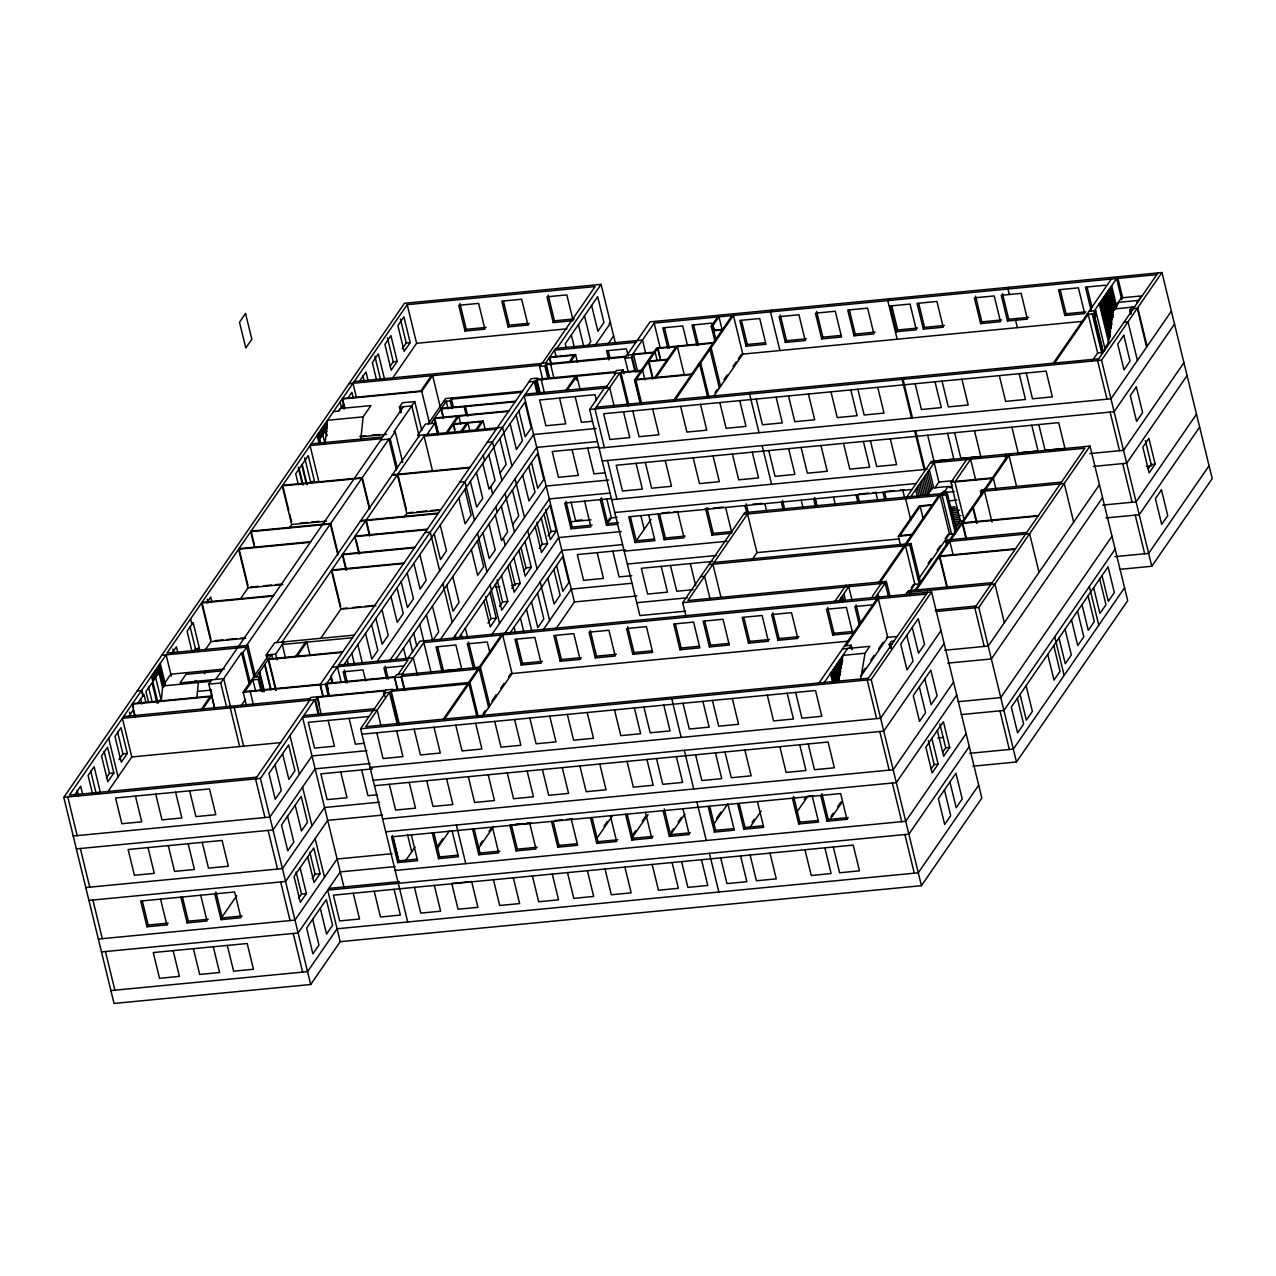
<?xml version="1.0" encoding="UTF-8"?>
<svg xmlns="http://www.w3.org/2000/svg" width="1276" height="1276" viewBox="0 0 1276 1276"><rect width="100%" height="100%" fill="white"/><g stroke="black" fill="none" stroke-linecap="round" stroke-linejoin="round"><path stroke-width="1.5" d="M161.239 701.194L162.722 685.962L170.84 674.191L224.305 669.039M196.887 697.749L198.37 682.516L195.276 680.475M325.093 443.362L327.485 420.282L363.134 416.853L370.901 405.577L339.958 408.559L338.188 411.127L333.483 411.574M360.741 439.933L363.134 416.853M1108.302 342.893L1113.597 309.063L1121.317 297.866L1141.398 295.936L1136.996 302.332M838.412 682.293L842.957 655.37L865.032 653.248L869.785 646.342L842.415 648.974M860.487 680.172L865.032 653.248M969.282 746.524L908.863 834.153L327.677 890.138L340.229 941.672L310.69 984.514L114.043 1003.462L63.8 797.372L404.428 303.289L601.076 284.357L615.526 343.611M542.252 363.213L595.095 286.574L407.204 304.661L166.933 653.153L247.911 645.353L255.439 676.264M171.383 654.11L176.423 646.804L177.763 652.323M206.712 602.878L210.731 597.04L211.641 600.709M338.714 411.414L342.941 405.289L343.834 408.974M347.854 398.16L351.873 392.322L353.229 397.841M359.928 380.631L365.973 371.874L368.222 381.077M74.63 794.996L80.659 786.239L82.462 793.592M128.302 717.144L133.342 709.839L135.128 717.192M137.936 703.172L143.965 694.415L145.767 701.784M152.913 681.432L158.942 672.691M106.45 777.77L109.481 773.4L104.09 751.309M118.907 759.73L122.927 753.877L117.552 731.802M158.846 701.784L160.872 698.865L155.034 674.94M193.426 651.637L195.435 648.702L190.06 626.628M390.233 366.18L393.247 361.794L387.425 337.869M402.195 348.826L406.215 342.989L400.393 319.064M198.195 650.09L199.423 648.32L193.139 622.56L187.094 631.333L192.022 651.573M397.219 361.411L391.19 370.184L384.905 344.408L390.95 335.652L397.219 361.411L393.247 361.794M410.202 342.606L404.157 351.363L397.873 325.603L403.918 316.847L410.202 342.606L406.215 342.989M113.851 772.969L107.806 781.741L101.522 755.982L107.567 747.21L113.851 772.969L109.481 773.4M127.297 753.462L121.268 762.219L114.984 736.459L121.029 727.703L127.297 753.462L122.927 753.877M205.484 649.548L210.955 641.605L201.544 602.974L273.224 596.067M240.239 599.146L248.023 587.853L238.596 549.222L310.275 542.316M289.445 527.77L291.678 524.532L282.251 485.885L361.89 478.213L369.434 509.14M392.928 377.664L416.614 343.308L407.204 304.661M107.981 791.503L131.811 756.955L122.384 718.308L315.523 699.711L317.533 696.792L319.415 704.511M204.463 673.696L206.489 670.745M400.855 412.882L399.436 407.076L402.418 402.753L414.748 401.573L421.798 430.554M214.91 709.249L208.801 684.127L211.768 679.805M403.407 406.693L380.535 439.885L390.201 438.944L395.209 431.703L393.869 431.83L414.748 401.573M215.756 679.422L380.934 439.837M201.512 709.057L210.046 696.664L132.13 704.177L134.953 715.772M431.304 375.766L420.825 390.95L342.51 398.495M202.836 708.93L211.784 695.962L132.544 703.586L133.486 707.446M226.841 708.1L220.716 682.979L241.579 652.722L242.903 652.594L247.911 645.353M246.587 645.481L388.877 439.072L396.421 469.983M429.278 422.324L421.75 391.397L432.628 375.638L440.635 408.48M465.022 331.058L458.738 305.299L478.612 303.385L484.896 329.144L465.022 331.058L466.234 329.32L459.95 303.544M267.163 658.91L266.206 655.035L274.675 642.769L354.313 635.097M276.653 642.578L419.565 435.307M246.475 705.74L243.174 692.214L268.997 654.779M428.21 423.839L445.611 398.591L522.474 391.19M256.253 676.838L271.644 654.524L272.586 658.384M430.873 423.584L446.249 401.254L448.131 408.99M282.092 642.051L425.004 434.781M261.054 690.97L258.215 679.374L260.24 676.455L253.605 677.093M277.036 659.931L275.616 654.141L284.085 641.86M426.981 434.59L434.845 423.201L425.434 424.095L417.571 435.499L502.521 427.316L511.931 465.947M452.119 408.607L450.221 400.871L452.246 397.952M240.941 705.963L245.423 699.471M529.157 323.259L527.945 324.997L508.071 326.927L509.284 325.173L503.446 301.248M446.201 432.739L457.526 416.327M447.525 432.612L458.85 416.199L460.732 423.919M295.745 656.342L305.458 642.259M297.069 656.215L306.782 642.131L310.084 655.657M460.971 431.32L466.617 423.138M462.295 431.192L467.941 423.01L469.823 430.73M320.643 638.447L340.82 609.194L331.393 570.547L403.615 563.593M404.604 516.668L406.821 513.446L397.41 474.8M475.757 429.884L481.387 421.718L453.171 424.43L455.053 432.165M477.08 429.757L483.11 421L453.57 423.839M553.258 322.573L546.973 296.798L566.847 294.884L573.131 320.659L553.258 322.573L554.47 320.818L548.186 295.059M148.175 925.036L168.065 923.122L166.853 924.877L146.979 926.791L148.175 925.036L142.354 901.111M308.904 700.349L310.913 697.43L385.831 690.204M542.842 379.945L539.557 366.419L541.726 363.261L547.021 362.751L544.852 365.909L547.675 377.505M309.765 700.269L255.535 778.902L264.961 817.533M545.697 362.878L555.682 348.396L642.482 340.038L645.784 353.564M310.69 984.514L260.448 778.424L314.662 699.79L318.426 715.246M557.022 348.268L601.076 284.357M329.017 695.819L326.193 684.223L331.393 676.695L330.532 676.774L534.181 381.396L537.005 392.992M538.328 392.864L535.505 381.269L537.675 378.111L531.055 378.749L320.037 684.813L322.86 696.409M343.244 665.737L524.946 402.195L531.215 427.954L525.186 436.727L518.901 410.952M569.415 361.698L573.833 355.27L549.318 357.631L550.738 363.421M570.739 361.571L575.572 354.553L549.733 357.041L551.615 364.776M200.715 895.242L206.999 921.001L187.125 922.915L188.338 921.176L182.5 897.251M500.096 473.093L506.141 464.336L499.857 438.577M587.742 345.971L590.772 341.585L584.488 315.826M377.457 661.016L533.607 434.526L596.179 428.497M594.68 345.94L610.502 323.003L609.178 323.131M565.938 390.217L575.524 376.324L576.465 380.184M567.262 390.089L576.848 376.197L580.149 389.722M389.643 660.761L536.749 447.397L597.359 441.56M607.982 344.073L613.644 335.875M395.624 659.517L537.499 453.714L543.783 479.473L537.738 488.245L531.454 462.486M221.29 918.082L236.762 895.64M221.051 919.661L222.247 917.907L215.979 892.147L214.767 893.886L221.051 919.661L240.925 917.747L234.64 891.972L140.695 901.031L146.979 926.791M384.937 696.728L383.996 692.868L386.006 689.949L392.625 689.311L390.615 692.23L398.622 725.071M397.33 689.215L394.507 677.62L396.517 674.701L403.152 674.063L401.127 676.982L404.428 690.507M406.725 660.107L419.708 641.27L931.592 591.952L981.834 798.042L921.416 885.672L340.229 941.672M407.714 921.974L360.614 728.771L385.464 692.724M398 674.557L408.049 659.979L332.111 667.284M401.972 674.175L423.807 642.514L926.408 594.09M685.531 611.172L639.898 615.574L589.656 409.484L604.361 388.159M628.159 371.731L624.873 358.205L650.074 321.855L1161.957 272.538L1212.2 478.628L1151.781 566.273L1120.041 569.319M605.685 388.032L615.83 373.31M512.665 524.611L518.71 515.855L512.426 490.096M632.338 354.76L654.157 323.099L1156.774 274.675M640.855 370.901L614.362 373.453L616.372 370.534L622.991 369.896L620.981 372.815L628.988 405.656M634.794 371.093L631.492 357.567L633.502 354.648L637.745 372.034M439.789 640.329L546.16 486.044L608.732 480.015M453.124 638.447L549.302 498.932L609.928 493.094M640.185 403.248L634.539 380.073L656.614 348.061L713.475 342.574M459.296 636.899L550.068 505.248L556.336 531.007L550.307 539.764L544.023 514.005M473.236 667.795L467.399 643.87L468.611 642.131L474.879 667.89L480.302 667.364M654.811 377.568L676.073 346.721M656.135 377.441L677.412 346.594L684.462 375.575M487.942 623.039L490.957 618.653L485.582 596.578M499.506 606.275L502.521 601.889L497.146 579.798M511.867 588.332L514.882 583.961L509.953 563.705M523.957 570.803L525.967 567.884L521.023 547.643M539.238 548.632L542.268 544.246L536.877 522.171M548.026 535.888L551.041 531.518L545.665 509.427M298.472 898.4L301.487 894.013L296.112 871.939M312.126 878.59L315.14 874.204L309.765 852.129M300.115 867.776L306.384 893.551L300.354 902.307L294.07 876.548L313.768 847.982L320.053 873.741L314.008 882.498L307.723 856.738M489.984 592.383L496.268 618.142L490.223 626.915L483.939 601.14M501.548 575.62L507.816 601.379L501.787 610.135L495.503 584.376M513.909 557.676L520.193 583.451L514.148 592.208L507.864 566.448M524.978 541.614L531.263 567.373L525.218 576.146L518.949 550.387M541.279 517.976L547.563 543.736L541.518 552.508L535.234 526.733M491.707 634.778L558.729 537.563L621.3 531.55M570.037 522.953L570.851 521.788L590.995 519.842M584.631 501.133L590.9 526.892L571.026 528.806L572.238 527.052L565.954 501.293M715.023 341.697L711.258 326.241L717.638 316.974M443.314 719.17L501.324 635.033M444.638 719.042L502.648 634.906L512.059 673.553L482.424 716.554M504.164 634.156L561.871 550.45L622.481 544.613M510.081 632.976L562.62 556.767L568.905 582.526L562.86 591.282L556.575 565.523M674.079 399.707L732.073 315.587M675.403 399.579L733.413 315.459L742.823 354.106L714.209 395.608M607.934 521.102L610.072 518.008M607.137 524.053L611.395 517.881L606.69 498.565M606.547 525.377L607.743 523.623L601.475 497.863L600.262 499.618L606.547 525.377L617.377 524.34M483.157 713.683L485.231 710.684M491.85 701.098L496.284 694.638M500.734 688.195L504.068 683.362M508.518 676.902L510.735 673.68L848.763 641.126M543.002 630.121L571.281 589.097L631.907 583.26M521.246 665.051L514.962 639.292L534.851 637.378L541.12 663.137L521.246 665.051L522.458 663.297L516.62 639.388M746.109 346.211L739.825 320.435L759.714 318.522L765.983 344.297L746.109 346.211L747.321 344.456L741.484 320.531M771.693 310.132L770.497 311.886L779.907 350.533M714.959 392.721L717.032 389.722M723.986 379.642L727.24 374.905M733.046 366.483L736.22 361.89M738.325 358.827L741.5 354.234M556.32 628.239L574.423 601.969L524.181 395.879L609.657 387.649L614.362 406.964M411.335 834.919L417.619 860.678L397.729 862.592L398.941 860.837L393.12 836.928M405.513 860.822L415.067 846.961M648.639 514.866L654.923 540.625L635.049 542.539L650.967 519.523M581.298 657.634L580.086 659.389L560.212 661.303L561.408 659.548L555.586 635.623M438.274 845.238L442.692 838.826M750.798 392.322L749.602 394.077L759.013 432.724M785.33 342.431L779.062 316.671L798.935 314.757L805.22 340.517L785.33 342.431L786.542 340.676L780.258 314.917M437.397 848.301L449.535 830.692M452.151 830.995L458.419 856.754L438.545 858.668L439.757 856.914L433.92 832.989M677.779 512.059L684.064 537.818L664.19 539.732L665.402 537.978L659.564 514.068M595.318 657.922L589.049 632.162L608.923 630.248L615.192 656.008L595.318 657.922L596.53 656.167L590.246 630.408M821.68 338.922L815.412 313.162L835.286 311.248L841.57 337.008L821.68 338.922L822.892 337.167L816.608 311.408M480.175 844.186L482.392 840.98M489.011 831.378L491.212 828.172M478.197 848.859L493.652 826.449M492.408 827.103L498.693 852.878L478.819 854.792L480.015 853.038L474.194 829.113M725.613 507.449L731.898 533.208L712.024 535.122L713.236 533.384L706.952 507.609M632.816 654.301L626.548 628.542L646.422 626.628L652.706 652.387L632.816 654.301L634.028 652.562L627.744 626.787M854.027 335.811L847.742 310.052L867.616 308.138L873.9 333.897L854.027 335.811L855.223 334.057L849.401 310.132M888.973 298.839L887.761 300.594L897.188 339.241M685.978 616.196L682.692 602.671L744.769 512.617L947.255 493.11L956.202 529.827M516.11 850.901L509.842 825.141L529.715 823.227L536 848.987L516.11 850.901L517.322 849.162L511.548 825.492M896.438 331.728L890.169 305.969L910.043 304.055L916.327 329.814L896.438 331.728L897.65 329.974L891.828 306.049M679.996 649.771L673.712 623.996L693.586 622.082L699.87 647.857L679.996 649.771L681.209 648.017L675.371 624.092M752.505 559.095L756.971 552.62L747.545 513.989L687.876 600.533L886.373 581.409L890.138 596.865M571.377 819.495L577.661 845.27L557.787 847.184L559 845.43L553.162 821.505M923.345 329.128L917.061 303.369L936.935 301.455L943.219 327.214L923.345 329.128L924.558 327.374L918.72 303.465M709.408 646.932L703.14 621.173L723.014 619.259L729.298 645.018L709.408 646.932L710.62 645.178L704.799 621.252M904.253 377.536L903.041 379.291L912.468 417.938M603.995 826.274L607.296 821.473M596.482 838.97L611.938 816.544M610.343 815.747L616.627 841.506L596.753 843.42L597.95 841.666L592.128 817.757M748.502 643.168L742.217 617.409L762.107 615.495L768.375 641.254L748.502 643.168L749.714 641.413L743.876 617.488M980.638 323.61L974.354 297.85L994.227 295.936L1000.512 321.696L980.638 323.61L981.834 321.855L975.566 296.096M1009.157 287.26L1007.944 289.014L1009.284 294.485M633.502 833.898L635.703 830.708M642.322 821.09L645.64 816.289M632.609 836.976L648.064 814.567M633.071 838.284L652.945 836.37L651.733 838.125L631.859 840.039L633.071 838.284L627.234 814.375M777.929 640.329L771.645 614.569L791.519 612.655L797.803 638.415L777.929 640.329L779.126 638.574L772.857 612.815M1007.53 321.026L1001.245 295.266L1021.135 293.352L1027.403 319.112L1007.53 321.026L1008.742 319.271L1002.457 293.512M1016.765 318.49L1015.568 320.244L1017.371 327.661M671.479 831.745L673.696 828.539M678.098 822.127L681.416 817.326M682.963 808.761L689.231 834.52L669.358 836.434L684.957 813.992M834.648 601.714L845.956 585.301M838.412 601.634L849.928 584.918M910.809 496.619L935.388 460.987M900.665 545.937L898.32 536.271L919.262 505.902L932.517 504.626M927.046 495.056L931.879 488.038L948.116 486.475L951.896 487.528M932.118 505.2L920.187 506.349L900.043 535.569L911.973 534.421M832.781 635.049L826.497 609.29L846.371 607.376L852.655 633.135L832.781 635.049L833.994 633.295L827.709 607.535M934.83 487.942L938.881 482.057L934.176 462.741M879.084 582.111L904.11 545.809M905.322 544.055L938.753 495.566M716.538 818.426L720.956 812.03M880.408 581.984L905.45 545.681L914.86 584.328L909.421 592.208M906.646 543.927L940.077 495.439L949.503 534.086L918.305 579.336M713.443 824.711L727.798 803.896M1064.822 315.507L1058.538 289.748L1078.411 287.834L1084.696 313.593L1064.822 315.507L1066.034 313.752L1060.197 289.827M872.242 596.514L882.402 581.792M948.116 486.475L942.071 495.248L951.481 533.894M954.623 529.333L960.35 521.039L950.923 482.392L967.846 457.861M914.86 584.328L919.23 583.898L909.82 545.251L911.016 543.512L714.113 562.477M950.046 487.847L952.071 484.912M875.352 597.391L886.373 581.409M949.503 534.086L955.469 533.512L946.042 494.865L947.255 493.11M971.818 457.478L954.911 482.009L964.321 520.656L960.35 521.039M728.006 804.406L734.29 830.182L714.416 832.096L715.629 830.341L709.791 806.416M818.969 682.979L876.963 598.859M845.908 645.704L878.303 598.731L887.713 637.362L860.917 676.248M824.264 682.469L847.711 648.463M849.034 648.336L851.22 645.193L844.584 645.831M1053.306 363.181L1111.3 279.061M1054.63 363.054L1088.221 314.327L1097.647 352.974L1092.049 361.092M1097.647 352.974L1102.942 352.463L1093.532 313.816L1095.701 310.674L1089.066 311.312M757.434 801.583L763.702 827.342L743.828 829.256L745.04 827.502L739.203 803.577M905.274 595.27L908.416 590.724L992.154 582.654M911.367 587.598L913.536 584.456M928.099 563.322L931.464 558.457M937.062 550.339L940.412 545.474M945.053 538.727L948.18 534.213M752.09 822.478L754.307 819.272M909.246 594.887L911.176 592.08M946.792 545.649L945.851 541.79L947.063 540.035L1026.845 532.347L1084.839 448.227L930.204 463.124M981.435 495.407L980.494 491.547L981.707 489.793L1061.473 482.105M1006.27 454.16L1005.073 455.899L1006.014 459.775M750.113 827.151L761.15 811.137M915.036 590.086L948.515 541.534M949.711 539.78L971.546 508.119L972.87 507.992L976.634 523.447M1007.721 455.644L971.945 507.529L973.269 507.401L1010.257 453.777M916.359 589.959L949.838 541.407L953.124 554.932M951.035 539.652L972.87 507.992M861.826 673.122L865.176 668.273M870.758 660.17L874.108 655.306M878.574 648.83L883.04 642.354M1114.458 308.856L1118.972 302.316L1139.053 300.37M890.154 648.336L889.212 644.476L891.382 641.318L894.029 641.062M927.62 592.335L867.202 679.964L876.628 718.611M921.416 885.672L871.189 679.582L931.592 591.952M1130.664 314.199L1129.723 310.339L1131.892 307.181M1104.761 348.029L1108.669 342.367L1099.242 303.72M1102.942 352.463L1105.112 349.305L1095.701 310.674M1157.986 272.92L1097.567 360.55L1106.994 399.197M1151.781 566.273L1101.539 360.167L1161.957 272.538M804.295 799.51L806.512 796.304M796.798 812.19L807.836 796.176L813.514 795.634M812.286 796.288L818.57 822.063L798.696 823.977L799.908 822.222L793.624 796.463M941.018 630.599L880.6 718.229L370.04 767.418M1171.384 311.185L1110.965 398.814L599.082 448.131M944.16 643.471L883.742 731.116L373.182 780.29M828.252 819.495L848.141 817.565L846.929 819.32L827.055 821.234L828.252 819.495L821.983 793.72M831.027 816.369L833.228 813.163M837.646 806.767L840.964 801.966M1025.633 534.102L974.816 607.807L984.243 646.438M830.15 819.447L842.288 801.838M972.854 766.19L1016.478 761.979L978.788 607.424L1090.023 446.09L931.4 461.37L905.625 498.756L910.809 520.002M1174.526 324.072L1114.108 411.701L602.208 461.003M953.571 682.118L893.168 769.747L382.593 818.937M1099.449 484.736L988.214 646.055L944.591 650.266M1183.937 362.703L1123.518 450.332L1089.8 453.586M956.713 695.005L896.294 782.635L385.735 831.808M1102.576 497.608L991.356 658.942L947.733 663.137M1187.079 375.591L1126.66 463.22L1093.388 466.426M931.161 768.934L934.176 764.547L928.354 740.622M942.677 752.218L945.707 747.832L939.87 723.907M931.879 738.405L938.147 764.164L932.118 772.921L925.834 747.162L943.395 721.69L949.679 747.449L943.634 756.221L937.35 730.446M1148.177 468.898L1151.207 464.528L1145.37 440.603M966.139 733.636L905.721 821.281L395.161 870.455M1155.179 464.145L1149.134 472.902L1142.849 447.142L1148.894 438.386L1155.179 464.145L1151.207 464.528M1112.002 536.255L1000.767 697.589L957.973 701.704M1196.505 414.221L1136.087 501.867L1102.799 505.073M1115.144 549.127L1003.909 710.461L961.067 714.592M1199.647 427.109L1139.229 514.738L1105.989 517.944M978.692 785.171L918.273 872.8L337.087 928.784L307.548 971.642L110.9 990.575M1124.555 587.773L1013.335 749.108L969.712 753.303M1209.058 465.756L1148.639 553.385L1114.921 556.639M1016.478 761.979L1127.697 600.661L1090.023 446.09M496.284 429.167L424.063 436.153L432.532 470.924M466.234 329.32L486.108 327.406M509.284 325.173L527.355 323.418M554.47 320.818L574.344 318.904M416.614 343.308L566.943 328.825M1105.319 285.234L1085.445 287.148L1091.267 311.073M722.567 329.368L715.023 330.101L712.678 325.97L718.962 316.847L722.264 330.372M711.258 326.241L713.81 330.771L722.168 329.958M635.974 342.303L554.486 350.15L555.889 355.94M713.077 343.164L657.523 348.507L660.362 360.103M632.736 354.17L655.114 352.016L656.996 359.752M354.186 381.556L541.566 363.5M626.883 355.286L653.392 352.734M709.839 347.838L711.179 347.71L720.589 386.357M747.321 344.456L765.393 342.718M786.542 340.676L806.416 338.762M822.892 337.167L840.964 335.428M855.223 334.057L875.097 332.143M897.65 329.974L917.524 328.06M924.558 327.374L944.431 325.46M981.834 321.855L1001.724 319.941M1008.742 319.271L1028.615 317.357M1066.034 313.752L1085.908 311.838M1113.597 309.063L1134.539 306.926M626.245 356.211L546.224 363.931L549.509 377.457M349.002 383.677L540.354 365.255M625.671 357.041L545.649 364.745L548.951 378.27M708.643 349.592L709.966 349.464L719.377 388.095M1133.327 308.68L1137.315 308.298L1146.566 347.168M539.557 366.419L544.852 365.909M624.873 358.205L631.492 357.567M1086.897 314.454L1093.532 313.816M1129.723 310.339L1132.37 310.084M648.862 361.076L667.428 359.29M667.013 359.864L648.463 361.65L652.706 379.052M742.823 354.106L1081.729 321.456M699.328 363.086L700.652 362.958L709.137 397.729M1124.028 322.174L1128 321.791L1137.426 360.438M536.877 379.275L615.558 371.699M615 372.512L536.303 380.104L539.604 393.614M698.371 364.489L699.695 364.362L707.702 397.203M421.75 391.397L342.112 399.069L344.472 408.735M621.38 372.225L642.578 370.184L644.938 379.849M528.87 381.907L535.505 381.269M691.799 374.012L634.938 379.482L641.062 404.604M634.539 380.073L691.401 374.586M521.661 392.354L451.433 399.133L453.315 406.853M443.601 401.509L450.221 400.871M525.393 394.125L606.898 386.277M399.436 407.076L411.765 405.896L419.294 436.807M515.584 401.19L441.368 408.336L443.266 416.056M515.185 401.765L440.97 408.926L443.33 418.576M508.933 410.824L434.733 417.97L438.497 433.425M508.534 411.398L434.334 418.56L438.099 434.015M596.163 407.219L1098.78 358.811M589.656 409.484L1101.539 360.167M359.768 436.376L365.638 435.818M371.507 435.244L379.339 434.494M361.236 436.775L386.5 434.35M311.264 443.825L382.545 436.966M381.333 438.705L310.052 445.579L319 482.296M592.255 421.287L581.425 422.34L575.141 396.581M487.193 442.373L492.488 441.863L501.915 480.494M598.54 447.047L552.189 451.513L558.473 477.288L578.347 475.374L572.063 449.599M282.666 485.311L362.304 477.639L369.833 508.55M392.386 474.736L470.031 467.255M391.971 475.326L469.632 467.845M459.711 482.216L465.022 481.706L474.433 520.337M604.824 472.822L593.978 473.859L587.694 448.099M299.828 523.208L307.58 522.458M311.456 522.075L319.207 521.342M409.181 512.665L413.089 512.298M416.997 511.915L426.742 510.974M430.65 510.607L438.465 509.842M291.678 524.532L326.544 521.166M406.821 513.446L440.013 510.24M360.805 520.544L438.45 513.064M360.39 521.118L438.051 513.638M611.108 498.581L564.742 503.047L571.026 528.806M611.635 499.65L927.094 469.265M355.159 536.08L427.38 529.125M426.966 529.715L354.76 536.67L358.987 554.055M310.69 541.726L238.995 548.632L247.943 585.349M614.777 512.521L916.359 483.476M938.881 482.057L953.316 480.669M955.309 481.419L992.409 477.846M424.956 532.634L430.251 532.124L439.678 570.755M950.923 482.392L993.334 478.309L996.157 489.904M576.321 520.496L582.143 519.938M611.395 517.881L617.121 517.322M662.069 513L669.932 512.234M673.872 511.867L677.811 511.485M705.357 508.821L709.281 508.454M713.22 508.071L723.061 507.114M752.569 504.275L762.41 503.334M858.796 494.051L868.637 493.094M872.577 492.727L876.516 492.345M886.342 491.388L894.221 490.638M900.122 490.064L904.062 489.681M1146.199 466.362L1151.893 465.82M912.372 489.458L628.765 516.78L635.049 542.539M572.238 527.052L592.112 525.138M607.743 523.623L618.589 522.586M941.592 492.775L954.225 491.563M551.041 531.518L556.336 531.007M743.573 514.372L946.042 494.865M980.494 491.547L1064.248 483.476L1073.658 522.123M342.67 554.199L414.891 547.229M414.493 547.819L342.271 554.773L346.035 570.228M949.328 500.83L956.968 500.096M542.268 544.246L547.563 543.736M949.583 507.338L954.99 506.827L952.247 510.799L959.472 510.097M950.014 509.156L957.223 508.47M404.014 563.003L331.792 569.973L340.74 606.674M654.333 539.046L636.261 540.785L630.424 516.876M665.402 537.978L685.276 536.064M713.236 533.384L731.308 531.629M950.891 512.777L958.101 512.091M951.322 514.595L958.531 513.893M951.752 516.413L960.764 515.536M952.183 518.215L959.408 517.53M625.463 549.924L577.31 554.566L583.595 580.325L603.468 578.411L597.184 552.652M250.351 587.088L258.103 586.338M263.925 585.78L271.66 585.03M275.536 584.663L281.358 584.105M624.187 551.168L726.953 541.279M248.023 587.853L282.889 584.504M952.614 520.034L959.839 519.332M953.06 521.852L960.27 521.15M953.491 523.654L958.898 523.144M1038.441 515.52L962.646 522.825L966.41 538.281M1038.042 516.11L962.232 523.415L966.012 538.871M953.922 525.473L957.526 525.122M525.967 567.884L531.263 567.373M273.622 595.477L201.943 602.384L210.891 639.085M898.32 536.271L911.574 534.995M627.329 564.056L716.586 555.459M756.971 552.62L899.245 538.919M712.71 561.424L641.334 568.298L647.602 594.074L667.492 592.16L661.207 566.385M708.93 564.614L909.82 545.251M945.851 541.79L1029.604 533.719L1039.031 572.366M514.882 583.961L520.193 583.451M495.949 587.088L499.857 586.705M511.564 585.588L515.472 585.205M631.748 575.683L619.099 576.911L612.815 551.152M343.164 608.413L347.072 608.046M352.926 607.488L360.741 606.722M364.633 606.355L374.394 605.414M340.82 609.194L375.941 605.813M700.588 576.704L704.559 576.321L710.222 599.497M939.758 556.001L1015.552 548.712M1015.154 549.286L939.359 556.591L946.904 587.502M502.521 601.889L507.816 601.379M693.012 589.687L676.743 591.266L670.474 565.491M574.423 601.969L636.995 595.94M215.229 640.648L222.981 639.898M226.857 639.531L236.554 638.606M240.43 638.223L244.306 637.856M210.955 641.605L245.837 638.255M636.756 602.687L687.461 597.806M490.957 618.653L496.268 618.142M195.435 648.702L199.423 648.32M682.692 602.671L885.161 583.164L888.463 596.69M161.749 655.29L246.699 647.107L254.227 678.019M352.495 637.729L282.267 644.492L285.569 658.017M907.204 592.463L994.929 584.025L1004.34 622.656M266.206 655.035L275.616 654.141M268.582 658.958L342.797 651.813M342.383 652.387L268.183 659.548L275.712 690.46M467.399 643.87L487.272 641.956L489.968 653.009M872.928 604.808L854.856 606.547L859.338 624.953M221.625 670.905L185.977 674.35L180.107 682.867L223.699 678.657L230.765 707.638M338.619 665.035L413.233 657.842L417.475 675.227M935.212 609.976L976.028 606.052M162.722 685.962L210.253 681.384M935.946 611.539L978.788 607.424M137.106 691.034L141.477 690.619L142.816 696.09M208.801 684.127L220.716 682.979M251.595 680.012L258.215 679.374M403.822 665.96L383.948 667.874L386.644 678.912M197.333 691.417L211.194 690.077M402.738 674.637L480.414 667.157L489.825 705.803M463.363 668.991L443.474 670.905L437.652 646.996M522.458 663.297L542.332 661.383M561.408 659.548L579.479 657.81M596.53 656.167L616.404 654.253M634.028 652.562L652.1 650.808M681.209 648.017L699.28 646.278M710.62 645.178L728.692 643.439M749.714 641.413L769.587 639.499M779.126 638.574L798.999 636.66M833.994 633.295L853.867 631.381M395.097 676.774L326.8 683.346L328.219 689.152M320.435 684.239L244.912 691.512L252.919 679.885L255.742 691.48M243.174 692.214L326.193 684.223M394.507 677.62L401.127 676.982M886.389 637.49L897.331 636.437M392.226 689.885L469.903 682.405L478.372 717.192M385.416 690.794L317.134 697.366L321.377 714.751M123.597 716.554L310.1 698.594M383.996 692.868L390.615 692.23M889.212 644.476L891.86 644.22M303.784 715.565L374.41 708.754M368.987 716.49L308.298 722.328L314.566 748.103L334.456 746.189L328.171 720.414M868.414 678.21L365.797 726.634L389.451 692.342L396.98 723.253M360.614 728.771L871.189 679.582M361.937 734.21L815.524 690.523L821.808 716.283L801.934 718.197L795.65 692.437M131.811 756.955L280.975 742.584M364.426 743.302L355.382 744.163L349.114 718.404M366.93 750.671L311.998 755.95L269.858 817.071L73.226 836.003M370.072 763.542L315.14 768.838L273 829.942L76.353 848.891M256.747 777.148L69.382 795.187L166.135 654.859L171.303 676.12M63.8 797.372L260.448 778.424M372.512 768.886L320.85 773.862L327.135 799.621L347.008 797.707L340.724 771.948M374.506 785.729L828.092 742.042L834.36 767.801L814.487 769.715L808.202 743.956M937.796 738.006L943.586 737.448M376.978 794.82L367.951 795.682L361.666 769.922M379.482 802.189L324.551 807.485L282.427 868.589L85.779 887.538M945.707 747.832L949.679 747.449M382.625 815.077L327.693 820.356L285.569 881.477L88.921 900.409M934.176 764.547L938.147 764.164M515.297 824.36L523.16 823.594M527.1 823.227L531.039 822.845M554.645 820.564L562.525 819.814M566.464 819.431L572.366 818.857M392.051 853.708L337.119 859.003L294.979 920.108L98.348 939.056M517.322 849.162L537.196 847.232M398.941 860.837L417.013 859.099M439.757 856.914L457.829 855.175M480.015 853.038L499.889 851.124M559 845.43L577.071 843.691M597.95 841.666L617.823 839.752M690.444 832.765L670.57 834.679L664.286 808.92M715.629 830.341L733.7 828.602M745.04 827.502L763.112 825.763M799.908 822.222L817.964 820.484M315.14 874.204L320.053 873.741M395.193 866.595L340.261 871.891L298.121 932.995L101.474 951.928M328.873 888.383L399.5 881.588M301.487 894.013L306.384 893.551M188.338 921.176L208.211 919.262M222.247 917.907L242.137 915.993M943.219 491.212L946.999 492.265M1137.713 307.707L1147.14 346.354M1130.121 309.749L1131.062 313.609M1117.936 278.423L1122.641 297.739M1121.795 299.796L1116.612 278.551L1094.377 310.802L1095.781 316.592M1111.651 285.728L1116.835 306.99M1110.519 287.371L1115.702 308.617M1109.402 288.998L1114.586 310.259M1108.27 290.641L1113.454 311.886M1107.137 292.268L1113.262 317.389M1106.021 293.911L1112.13 319.032M1104.888 295.553L1111.954 324.535M1103.756 297.18L1111.3 328.091M1102.623 298.823L1110.63 331.664M1101.507 300.45L1110.455 337.167M1100.375 302.093L1109.322 338.794M1093.931 313.242L1103.341 351.873M1087.104 287.244L1092.033 307.484M1092.192 313.944L1101.619 352.591M1110.12 412.084L1119.546 450.715M1122.689 463.603L1132.115 502.25M1135.241 515.121L1144.668 553.768M1102.017 575.572L1108.302 601.331L1114.347 592.574L1108.062 566.799L1011.326 707.127L1017.594 732.855L1023.639 724.082L1017.355 698.323M1099.689 578.953L1105.973 604.712L1099.928 613.485L1093.644 587.726M1089.369 586.529L1098.78 625.16M1088.045 595.844L1094.33 621.603L1088.284 630.36L1082 604.601M1026.239 373.039L1032.507 398.798L1052.381 396.884L1046.113 371.109L603.644 413.743L609.928 439.502L629.802 437.588L623.517 411.829M1038.792 424.557L1045.076 450.316L1064.95 448.402L1058.665 422.643L616.212 465.261L622.481 491.021L642.37 489.107L636.086 463.347M1077.534 611.092L1083.818 636.852L1077.773 645.608L1071.489 619.849M1019.205 373.709L1025.489 399.468L1005.616 401.382L999.331 375.623M1031.774 425.227L1038.042 450.986L1018.168 452.9L1011.884 427.141M1065.045 629.196L1071.33 654.955L1065.285 663.727L1059 637.968M1054.726 636.772L1064.152 675.403M1009.045 455.516L1016.573 486.443M1053.753 645.576L1060.037 671.335L1053.992 680.108L1047.724 654.333M961.929 379.227L968.197 404.986L948.323 406.9L942.039 381.141M974.481 430.746L980.765 456.505L960.892 458.419L954.607 432.66M984.466 491.164L992.01 522.075M1026.095 685.643L1032.38 711.418L1026.335 720.174L1020.05 694.415M970.621 459.232L975.789 480.478M973.269 507.401L977.049 522.857M935.021 381.811L941.305 407.586L921.432 409.5L915.147 383.725M947.574 433.346L953.858 459.105L933.984 461.019L927.7 435.26M999.937 710.844L1009.364 749.49M929.343 469.743L933.585 487.129M927.971 471.737L932.214 489.123M926.599 473.715L930.842 491.1M915.61 430.81L925.02 469.456M902.116 379.387L911.527 418.034M914.669 430.905L924.095 469.552M925.228 475.709L929.47 493.094M923.856 477.687L928.099 495.072M922.5 479.68L926.264 495.136M940.237 557.947L947.302 586.928M921.128 481.658L924.414 495.184M919.757 483.652L922.58 495.248M918.385 485.63L920.746 495.295M917.013 487.623L919.374 497.289M920.187 506.349L923.011 517.944M915.642 489.601L917.524 497.337M877.728 387.33L884.013 413.089L864.139 415.019L857.855 389.244M890.297 438.864L896.565 464.624L876.692 466.537L870.423 440.778M902.85 490.383L904.652 497.736M911.016 543.512L920.443 582.143M884.635 492.376L886.421 499.745M882.976 492.297L884.778 499.65M912.228 627.409L918.513 653.168L924.558 644.412L918.273 618.637L900.712 644.125L906.997 669.884L913.042 661.112L906.757 635.352M924.797 678.928L931.081 704.687L937.11 695.93L930.842 670.171L913.265 695.643L919.549 721.403L925.594 712.646L919.31 686.887M949.918 781.981L956.202 807.74L962.232 798.967L955.963 773.208L938.386 798.696L944.671 824.455L950.716 815.683L944.431 789.924M850.837 389.93L857.121 415.689L837.231 417.603L830.963 391.844M863.389 441.448L869.674 467.207L849.8 469.121L843.516 443.362M875.958 492.967L877.744 500.336M857.727 494.976L859.53 502.329M856.084 494.881L857.871 502.25M890.536 644.348L891.477 648.208M877.936 593.659L878.877 597.519M877.537 594.233L878.478 598.093M808.41 394.013L814.694 419.772L794.804 421.686L788.536 395.927M820.962 445.531L827.247 471.291L807.373 473.205L801.089 447.445M833.531 497.066L835.317 504.419M856.068 604.808L860.55 623.198M848.731 586.673L852.017 600.198M879.77 731.499L889.181 770.13M892.323 783.017L901.749 821.664M904.891 834.536L914.302 873.183M843.883 593.691L845.302 599.481M842.527 595.669L843.93 601.475M841.235 597.535L842.176 601.411M841.155 597.662L842.096 601.522M851.22 645.193L852.161 649.053M815.3 499.06L817.103 506.428M814.71 497.56L816.592 505.296M850.805 645.768L851.746 649.628M813.657 498.98L815.444 506.333M841.713 657.172L842.654 661.032M840.581 658.815L842 664.605M776.079 397.123L782.347 422.882L762.474 424.796L756.205 399.037M788.632 448.658L794.916 474.417L775.042 476.331L768.758 450.572M801.2 500.176L802.987 507.529M839.448 660.442L841.347 668.177M838.332 662.085L840.677 671.734M837.2 663.711L840.023 675.307M836.067 665.354L839.369 678.88M834.951 666.981L838.715 682.453M833.818 668.624L837.12 682.15M832.686 670.267L835.509 681.847M831.553 671.894L833.914 681.559M830.437 673.537L832.319 681.256M782.523 500.336L784.772 509.539M781.311 502.09L783.113 509.443M762.155 445.595L771.581 484.242M846.929 819.32L840.645 793.56L391.461 836.833L397.729 862.592M739.729 400.632L745.997 426.391L726.124 428.305L719.839 402.546M752.282 452.151L758.566 477.91L738.692 479.824L732.408 454.065M764.85 503.669L766.637 511.038M713.81 330.771L716.171 340.421M712.774 326.815L711.88 323.131L691.991 325.045L696.935 345.286M820.771 795.474L827.055 821.234M833.324 847.009L839.608 872.768L859.482 870.854L853.213 845.095L333.387 895.162L339.671 920.921L359.545 919.007L353.261 893.248M746.173 503.845L748.422 513.032M744.961 505.583L746.763 512.952M787.164 693.251L793.449 719.01L773.575 720.924L767.291 695.165M799.733 744.769L806.001 770.529L786.128 772.443L779.859 746.683M824.854 847.822L831.123 873.582L811.249 875.495L804.965 849.736M693.65 325.141L698.594 345.381M687.222 344.345L682.74 325.938L662.85 327.852L667.795 348.093M700.508 404.412L706.776 430.171L686.903 432.085L680.618 406.326M713.061 455.931L719.345 481.69L699.471 483.604L693.187 457.845M792.412 798.218L798.696 823.977M664.509 327.948L669.453 348.189M705.74 509.363L712.024 535.122M654.157 323.099L660.282 348.204M712.901 564.231L720.908 597.072M660.282 357.583L657.938 347.933L635.863 379.945L641.509 403.12M732.312 698.53L738.597 724.289L718.707 726.203L712.439 700.444M744.865 750.065L751.149 775.824L731.276 777.738L724.991 751.979M769.986 853.102L776.271 878.861L756.397 880.775L750.113 855.016M649.34 363.006L652.642 376.532M652.658 409.022L658.942 434.781L639.069 436.695L632.784 410.936M665.227 460.54L671.511 486.3L651.621 488.214L645.353 462.454M690.348 563.577L695.723 585.668M632.13 356.626L635.911 372.082M737.56 803.497L743.828 829.256M628.239 356.179L626.452 348.826L606.563 350.74L608.812 359.928M622.991 369.896L623.932 373.756M657.906 513.973L664.19 539.732M702.885 701.369L709.169 727.129L689.295 729.043L683.011 703.283M715.453 752.888L721.737 778.647L701.848 780.561L695.58 754.802M740.574 855.941L746.859 881.7L726.969 883.614L720.701 857.855M627.808 405.768L619.801 372.927L594.951 408.974L604.377 447.621M608.221 350.82L610.024 358.173M591.617 305.49L597.902 331.25L603.947 322.477L597.662 296.718L565.284 343.691L566.177 347.375M640.903 515.807L644.189 529.333M708.132 806.336L714.416 832.096M671.75 698.801L681.177 737.432M684.319 750.32L693.729 788.967M696.871 801.838L706.298 840.485M709.44 853.373L718.851 892.004M578.443 324.582L583.834 346.673M596.37 400.185L595.015 394.667L539.62 399.994L545.905 425.753L565.778 423.839L559.51 398.08M607.52 460.492L616.93 499.139M663.807 705.134L670.075 730.893L650.202 732.807L643.917 707.048M676.36 756.652L682.644 782.411L662.77 784.325L656.486 758.566M701.481 859.705L707.765 885.464L687.892 887.378L681.607 861.619M571.313 334.934L574.455 347.806M575.572 354.553L577.454 362.288M663.089 810.675L669.358 836.434M550.562 364.266L553.848 377.792M634.379 707.973L640.664 733.732L620.79 735.646L614.506 709.887M646.948 759.491L653.216 785.25L633.343 787.164L627.074 761.405M672.069 862.528L678.338 888.303L658.464 890.217L652.18 864.458M527.945 324.997L521.661 299.238L501.787 301.152L508.071 326.927M541.215 379.626L544.501 393.152M571.042 501.994L575.747 521.31M645.465 812.365L651.733 838.125M537.34 381.205L540.163 392.801M625.575 814.279L631.859 840.039M580.086 659.389L573.801 633.63L553.928 635.544L560.212 661.303M516.158 414.923L522.442 440.699L516.397 449.455L510.113 423.696M528.727 466.458L534.995 492.217L528.966 500.974L522.682 475.214M553.848 569.495L560.116 595.254L554.087 604.026L547.803 578.267M587.215 712.518L593.484 738.278L573.61 740.192L567.341 714.432M599.768 764.037L606.052 789.796L586.178 791.71L579.894 765.951M624.889 867.074L631.173 892.849L611.3 894.763L605.015 868.988M515.073 478.835L524.5 517.482M527.642 530.353L537.052 569M540.195 581.888L549.621 620.519M537.547 593.133L543.831 618.908L537.786 627.664L531.502 601.905M590.469 817.661L596.753 843.42M505.041 493.381L514.467 532.028M483.11 421L485.008 428.72M488.788 454.639L495.072 480.398L489.027 489.155L482.743 463.395M501.34 506.157L507.625 531.917L501.58 540.689L495.311 514.93M526.462 609.21L531.853 631.285M549.717 716.123L555.985 741.882L536.111 743.796L529.827 718.037M562.269 767.642L568.554 793.401L548.68 795.315L542.396 769.556M587.391 870.695L593.675 896.454L573.785 898.368L567.517 872.609M483.221 455.293L484.561 460.764M490.845 486.539L492.648 493.94M495.79 506.811L497.114 512.298M503.398 538.057L505.2 545.458M520.433 617.967L524.021 632.689M465.485 406.565L467.845 416.215M464.161 406.693L466.043 414.413M476.426 472.567L482.711 498.326L476.666 507.098L470.381 481.339M488.979 524.085L495.263 549.86L489.218 558.617L482.934 532.858M514.1 627.138L515.456 632.657M551.503 821.409L557.787 847.184M454.033 425.785L454.974 429.645M477.575 533.224L487.001 571.871M490.144 584.743L499.554 623.39M464.863 489.33L471.147 515.105L465.102 523.862L458.818 498.103M477.431 540.865L483.7 566.624L477.655 575.38L471.386 549.621M514.595 719.505L520.879 745.264L501.005 747.178L494.721 721.418M527.148 771.023L533.432 796.798L513.558 798.712L507.274 772.937M552.269 874.076L558.553 899.835L538.679 901.749L532.395 875.99M434.845 423.201L437.668 434.781M488.628 707.558L479.202 668.911L401.541 676.392L404.827 689.917M440.22 525.09L446.488 550.849L440.459 559.622L434.175 533.846M452.773 576.608L459.057 602.368L453.012 611.14L446.728 585.381M465.341 628.143L467.574 637.33M461.386 634.172L462.279 637.84M476.937 716.649L468.93 683.808L391.269 691.289L399.276 724.146M400.552 408.081L401.493 411.941M442.82 583.642L452.246 622.289M455.373 635.161L456.266 638.813M475.629 723.253L481.913 749.028L462.04 750.942L455.755 725.167M488.198 774.787L494.482 800.546L474.592 802.46L468.324 776.701M513.319 877.824L519.603 903.583L499.714 905.497L493.445 879.738M461.705 668.911L455.867 644.986L435.993 646.9L442.278 672.659M384.666 379.642L378.382 353.883L372.337 362.639L376.372 379.211M395.209 431.703L402.738 462.614M374.857 356.1L380.679 380.025M419.868 554.597L426.152 580.357L420.107 589.113L413.839 563.354M432.436 606.116L438.721 631.875L432.676 640.648L426.391 614.872M390.201 438.944L397.267 467.925M397.809 474.209L406.294 508.996M362.894 375.941L364.234 381.46M472.535 829.017L478.819 854.792M407.188 573.004L413.472 598.763L407.427 607.52L401.142 581.76M419.74 624.522L423.776 641.078M423.807 642.514L431.336 673.425M352.989 383.294L356.275 396.82M413.711 633.279L416.837 646.166M434.031 727.272L440.316 753.031L420.442 754.945L414.158 729.186M446.6 778.791L452.868 804.55L432.995 806.464L426.71 780.705M456.361 825.014L465.788 863.661M396.995 587.773L403.28 613.533L397.235 622.305L390.95 596.546M409.548 639.292L412.69 652.18M403.519 648.064L406.199 659.102M342.989 400.425L344.871 408.145M340.102 402.004L341.426 407.475M366.228 520.018L369.53 533.543M365.829 520.608L369.593 536.064M381.939 609.625L388.207 635.384L382.162 644.157L375.894 618.397M397.506 688.944L394.683 677.349L326.401 683.936L329.224 695.532M432.261 832.909L438.545 858.668M356.1 539.939L359.401 553.465M325.922 422.563L327.326 428.353M385.161 666.12L388.303 678.991M325.045 423.839L326.927 431.559M327.119 435.706L325.779 430.171L319.734 438.944L320.627 442.628M324.168 425.115L325.492 430.586M323.291 426.375L324.614 431.862M371.587 624.634L377.856 650.409L371.81 659.166L365.542 633.406M396.661 730.861L402.945 756.62L383.071 758.55L376.787 732.775M409.213 782.395L415.498 808.155L395.624 810.069L389.339 784.309M434.334 885.432L440.619 911.192L420.745 913.106L414.461 887.346M322.413 427.651L323.737 433.122M321.52 428.927L322.86 434.398M322.254 432.405L324.933 443.442M320.643 430.203L321.983 435.674M319.766 431.479L321.105 436.95M318.888 432.755L320.228 438.226M318.011 434.031L320.372 443.681M317.134 435.291L319.016 443.027M343.148 556.129L346.434 569.654M380.95 725.581L377.186 710.126L302.571 717.319L344.026 887.346M407.475 834.424L411.717 851.81M338.252 554.358L330.723 523.431L251.085 531.103L254.371 544.629M337.853 554.932L330.325 524.021L250.686 531.693L254.45 547.149M357.822 644.587L362.304 662.994M365.702 680.921L363.006 669.884L343.132 671.798L345.828 682.835M304.725 457.829L310.546 481.754L314.534 481.371L308.25 455.596L302.205 464.368L307.133 484.609M351.777 653.36L354.473 664.397M392.338 835.477L398.463 860.598M306.24 483.413L301.758 465.006L295.713 473.779L298.409 484.816M347.263 659.899L348.173 663.584M299.573 470.27L303.162 484.992M298.233 467.223L302.268 483.795M344.345 670.044L347.487 682.931M394.077 889.308L400.361 915.083L380.487 916.997L374.203 891.222M337.422 666.774L341.186 682.245M331.393 676.695L332.797 682.485M330.994 678.704L331.935 682.564M283.128 487.241L288.775 510.416M289.732 514.292L291.614 522.012M325.46 684.287L328.299 695.883M320.435 684.781L323.259 696.377M315.523 699.711L319.287 715.166M289.987 735.566L299.413 774.213M302.556 787.101L311.966 825.732M315.108 838.619L324.535 877.266M269.061 660.888L276.126 689.869M264.961 664.222L271.086 689.327M264.563 664.796L270.687 689.917M282.602 753.701L288.886 779.461L294.931 770.688L288.647 744.929L268.949 773.495L275.233 799.255L281.278 790.498L274.994 764.739M295.171 805.22L301.439 830.979L307.484 822.222L301.2 796.447L281.517 825.03L287.786 850.789L293.831 842.016L287.547 816.257M320.276 908.257L326.56 934.032L332.605 925.26L326.321 899.5L306.623 928.067L312.907 953.826L318.952 945.069L312.668 919.31M259.73 671.814L264.435 691.129M259.315 672.388L264.004 691.911M259.028 678.21L262.33 691.736M242.903 652.594L250.447 683.505M241.579 652.722L249.586 685.563M250.208 691.544L253.493 705.07M268.104 830.421L277.53 869.068M280.656 881.939L290.083 920.586M293.225 933.458L302.635 972.105M234.226 707.542L243.652 746.173M207.206 599.257L208.116 602.942M230.254 707.925L239.665 746.556M210.604 689.343L212.023 695.149M211.784 695.962L215.07 709.488M190.587 618.86L191.91 624.331M172.898 649.037L173.791 652.706M160.25 663.392L165.433 684.654M159.372 664.668L164.078 683.984M189.645 790.849L195.93 816.608L215.804 814.694L209.519 788.935L115.574 797.979L121.858 823.738L141.732 821.824L135.447 796.065M202.214 842.367L208.482 868.127L228.356 866.213L222.088 840.453L128.126 849.513L134.411 875.272L154.284 873.358L148.016 847.583M227.319 945.42L233.604 971.18L253.477 969.266L247.209 943.506L153.248 952.55L159.532 978.309L179.406 976.395L173.137 950.636M158.495 665.944L163.679 687.19M157.618 667.22L162.531 687.413M156.741 668.496L158.064 673.967M155.863 669.756L157.187 675.243M154.986 671.032L156.31 676.503M154.109 672.308L155.433 677.779M153.232 673.584L154.555 679.055M152.338 674.86L153.678 680.331M151.461 676.136L158.064 703.188M156.932 703.028L151.988 682.788L145.942 691.544L148.638 702.582M175.594 792.205L181.878 817.964L162.004 819.878L155.72 794.119M188.162 843.723L194.446 869.482L174.557 871.396L168.288 845.637M213.283 946.776L219.568 972.535L199.678 974.449L193.41 948.69M148.51 686.887L152.099 701.609M141.875 690.029L143.215 695.516M140.488 698.514L141.843 704.033M180.841 897.156L187.125 922.915M129.418 712.104L130.311 715.788M160.569 899.117L166.853 924.877M108.667 738.214L118.094 776.845M90.644 770.832L96.019 792.906L100.389 792.492L94.121 766.732L88.076 775.489L92.558 793.895M77.182 790.338L78.538 795.857M67.772 796.99L77.198 835.62M80.34 848.508L89.751 887.155M92.893 900.027L102.319 938.673M105.461 951.545L114.872 990.192M245.55 313.465L239.505 322.238L245.789 347.997L251.835 339.225L245.55 313.465M1123.773 335.333L1117.728 344.089L1124.012 369.865L1130.057 361.092L1123.773 335.333M1136.342 386.851L1130.297 395.624L1136.581 421.383L1142.61 412.611L1136.342 386.851M1161.463 489.904L1155.418 498.661L1161.702 524.42L1167.731 515.663L1161.463 489.904M471.641 881.557L451.768 883.47L458.052 909.23L477.926 907.316L471.641 881.557"/></g></svg>
